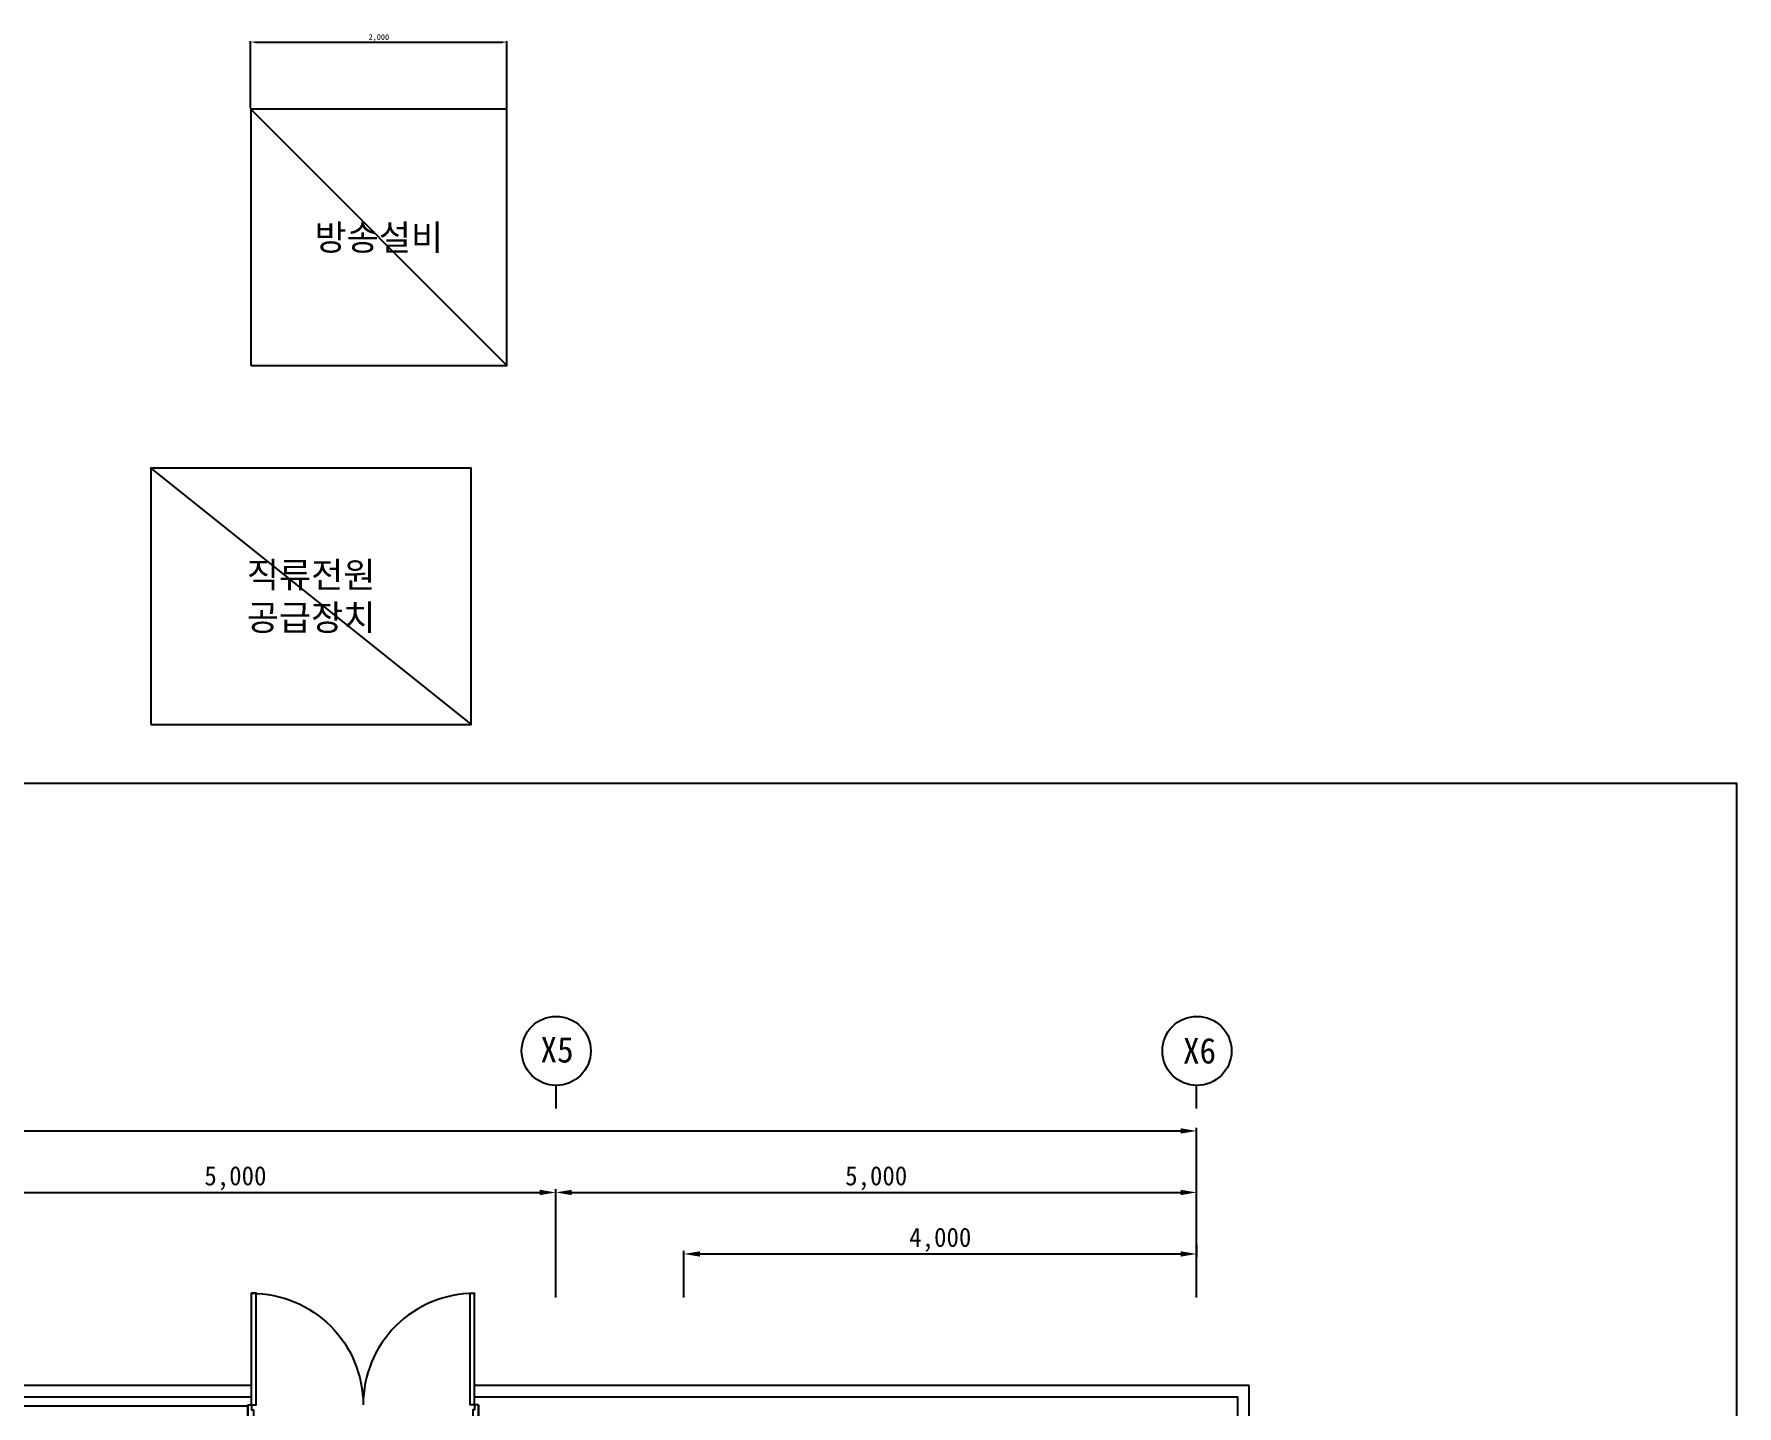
# Model space of a CAD drawing. Header units: millimetres. Extents: x -155329 to -115529, y -366316 to -334666.
# Drawn here: x -128816 to -115529, y -345372 to -334666 of the extents above; entities that cross this region are included whole.
import ezdxf
from ezdxf.enums import TextEntityAlignment as Align

# ---------------------------------------------------------------- set-up
doc = ezdxf.new("R2010")
doc.units = ezdxf.units.MM
for name, color, linetype in [('TN-LEAT', 3, 'Continuous'), ('TT-BASE', 253, 'Continuous'), ('TZ-BASE', 253, 'Continuous'), ('TZ-DIMS', 1, 'Continuous'), ('TZ-LEAL', 1, 'Continuous'), ('TZ-TEXT', 3, 'Continuous')]:
    doc.layers.add(name, color=color, linetype=linetype)
doc.layers.add('TX-PAPR', color=2, linetype='Continuous', plot=False)
doc.styles.get("Standard").update_dxf_attribs({"font": 'GulimChe.ttf'})
doc.linetypes.add('BATTINB', pattern='A,0,-0.0025,[134,GulimChe.ttf,S=0.0025,R=0,X=-0.0025,Y=0.01],-0.005,[134,GulimChe.ttf,S=0.0025,R=180,X=0.0025,Y=0.01],-0.0025', length=0.01)
doc.dimstyles.new('D15', dxfattribs={"dimscale": 15, "dimtxt": 3, "dimasz": 2.5, "dimexe": 0.5, "dimexo": 0.5, "dimgap": 0.5, "dimtad": 1, "dimdec": 0, "dimzin": 1, "dimdsep": 46, "dimlunit": 6, "dimtxsty": 'Standard', "dimcen": 1, "dimclrd": 1, "dimclre": 1, "dimclrt": 3, "dimadec": 0, "dimazin": 0, "dimtfac": 1, "dimtdec": 0, "dimtix": 1, "dimtmove": 2, "dimatfit": 3, "dimfxl": 0, "dimtvp": 2, "dimlwd": -1, "dimlwe": -1, "dimarcsym": 0})
doc.dimstyles.new('D50', dxfattribs={"dimscale": 50, "dimtxt": 3, "dimasz": 2.5, "dimexe": 0.5, "dimexo": 0.5, "dimgap": 0.5, "dimtad": 1, "dimdec": 0, "dimzin": 1, "dimdsep": 46, "dimlunit": 6, "dimtxsty": 'Standard', "dimcen": 1, "dimclrd": 1, "dimclre": 1, "dimclrt": 3, "dimadec": 0, "dimazin": 0, "dimtfac": 1, "dimtdec": 0, "dimtix": 1, "dimtmove": 2, "dimatfit": 3, "dimfxl": 0, "dimtvp": 2, "dimlwd": -1, "dimlwe": -1, "dimarcsym": 0})

# ---------------------------------------------------------------- blocks, each defined once
blk = doc.blocks.new('*D1508')
at = {"layer": 'DEFPOINTS', "color": 0, "ltscale": 0.1}
for p in [(-124745, -343706), (-129745, -344550), (-124745, -344550)]:
    blk.add_point(p, dxfattribs=at)
at = {"layer": 'TZ-DIMS', "color": 1, "ltscale": 0.1}
for p, q in [((-129745, -344525), (-129745, -343681)), ((-129620, -343706), (-124870, -343706)), ((-124745, -344525), (-124745, -343681))]:
    blk.add_line(p, q, dxfattribs=at)
for points in [[(-129620, -343685), (-129620, -343727), (-129745, -343706)], [(-124870, -343685), (-124870, -343727), (-124745, -343706)]]:
    blk.add_solid(points, dxfattribs=at)
at = {"layer": 'TZ-DIMS', "color": 3, "ltscale": 0.1, "insert": (-127245, -343595), "char_height": 150, "attachment_point": 5}
blk.add_mtext('{\\fGulimChe|b0|i0|c129|p0;5,000}', dxfattribs=at)
blk = doc.blocks.new('*D1509')
at = {"layer": 'DEFPOINTS', "color": 0, "ltscale": 0.1}
for p in [(-119745, -343706), (-124745, -344550), (-119745, -344550)]:
    blk.add_point(p, dxfattribs=at)
at = {"layer": 'TZ-DIMS', "color": 1, "ltscale": 0.1}
for p, q in [((-124745, -344525), (-124745, -343681)), ((-124620, -343706), (-119870, -343706)), ((-119745, -344525), (-119745, -343681))]:
    blk.add_line(p, q, dxfattribs=at)
for points in [[(-124620, -343685), (-124620, -343727), (-124745, -343706)], [(-119870, -343685), (-119870, -343727), (-119745, -343706)]]:
    blk.add_solid(points, dxfattribs=at)
at = {"layer": 'TZ-DIMS', "color": 3, "ltscale": 0.1, "insert": (-122245, -343595), "char_height": 150, "attachment_point": 5}
blk.add_mtext('{\\fGulimChe|b0|i0|c129|p0;5,000}', dxfattribs=at)
blk = doc.blocks.new('*D1510')
at = {"layer": 'DEFPOINTS', "color": 0, "ltscale": 0.1}
for p in [(-119745, -343226), (-151745, -344550), (-119745, -344550)]:
    blk.add_point(p, dxfattribs=at)
at = {"layer": 'TZ-DIMS', "color": 1, "ltscale": 0.1}
for p, q in [((-151745, -344525), (-151745, -343201)), ((-119745, -344525), (-119745, -343201)), ((-151620, -343226), (-119870, -343226))]:
    blk.add_line(p, q, dxfattribs=at)
for points in [[(-151620, -343205), (-151620, -343247), (-151745, -343226)], [(-119870, -343205), (-119870, -343247), (-119745, -343226)]]:
    blk.add_solid(points, dxfattribs=at)
at = {"layer": 'TZ-DIMS', "color": 3, "ltscale": 0.1, "insert": (-135745, -343115), "char_height": 150, "attachment_point": 5}
blk.add_mtext('{\\fGulimChe|b0|i0|c129|p0;32,000}', dxfattribs=at)
blk = doc.blocks.new('*D1499')
at = {"layer": 'DEFPOINTS', "color": 0, "ltscale": 0.1}
for p in [(-119745, -344091), (-119745, -344186), (-123745, -344550)]:
    blk.add_point(p, dxfattribs=at)
at = {"layer": 'TZ-DIMS', "color": 1, "ltscale": 0.1}
for p, q in [((-119745, -344116), (-119745, -344211)), ((-123745, -344525), (-123745, -344161)), ((-123620, -344186), (-119870, -344186))]:
    blk.add_line(p, q, dxfattribs=at)
for points in [[(-123620, -344165), (-123620, -344207), (-123745, -344186)], [(-119870, -344165), (-119870, -344207), (-119745, -344186)]]:
    blk.add_solid(points, dxfattribs=at)
at = {"layer": 'TZ-DIMS', "color": 3, "ltscale": 0.1, "insert": (-121745, -344075), "char_height": 150, "attachment_point": 5}
blk.add_mtext('{\\fGulimChe|b0|i0|c129|p0;4,000}', dxfattribs=at)
blk = doc.blocks.new('*D1533')
at = {"layer": 'DEFPOINTS', "color": 0}
for p in [(-125126, -334729), (-127126, -335253), (-125126, -335253)]:
    blk.add_point(p, dxfattribs=at)
at = {"layer": 'TZ-DIMS', "color": 1}
for p, q in [((-127126, -335246), (-127126, -334722)), ((-127088, -334729), (-125163, -334729)), ((-125126, -335246), (-125126, -334722))]:
    blk.add_line(p, q, dxfattribs=at)
for points in [[(-127088, -334723), (-127088, -334736), (-127126, -334729)], [(-125163, -334723), (-125163, -334736), (-125126, -334729)]]:
    blk.add_solid(points, dxfattribs=at)
at = {"layer": 'TZ-DIMS', "color": 3, "insert": (-126126, -334696), "char_height": 45, "attachment_point": 5}
blk.add_mtext('2,000', dxfattribs=at)

msp = doc.modelspace()

# ---------------------------------------------------------------- linework, layer by layer
at = {"layer": 'TT-BASE'}
for points in [[(-127125.8, -337253.2), (-125125.8, -337253.2), (-125125.8, -335253.2), (-127125.8, -335253.2)], [(-127904.5, -340053.4), (-125404.5, -340053.4), (-125404.5, -338053.4), (-127904.5, -338053.4)]]:
    msp.add_lwpolyline(points, close=True, dxfattribs=at)
for points in [[(-127125.8, -335253.2), (-125125.8, -337253.2)], [(-127904.5, -338053.4), (-125404.5, -340053.4)]]:
    msp.add_lwpolyline(points, dxfattribs=at)
at = {"layer": 'TX-PAPR'}
msp.add_lwpolyline([(-155328.7, -366316), (-115528.7, -366316), (-115528.7, -340516), (-155328.7, -340516)], close=True, dxfattribs=at)
at = {"layer": 'TZ-BASE', "ltscale": 0.1}
for p, q in [((-127118.2, -345212), (-145012.7, -345212)), ((-127118.2, -345301.8), (-127118.2, -345212)), ((-119334.7, -345212), (-125378.2, -345212)), ((-125378.2, -345302), (-125378.2, -345212)), ((-119334.7, -361032), (-119334.7, -345212)), ((-144494.6, -345371.9), (-127148.2, -345371.9)), ((-127148.2, -345363), (-127148.2, -345563)), ((-125348.2, -345363), (-125348.2, -345563))]:
    msp.add_line(p, q, dxfattribs=at)
for points in [[(-127118.2, -345363), (-127118.2, -344493, -0.4142136), (-126248.2, -345363, -0.4142136)], [(-125378.2, -345363), (-125378.2, -344493, 0.4142136), (-126248.2, -345363, 0.4142136)]]:
    msp.add_lwpolyline(points, format="xyb", dxfattribs=at)
for points in [[(-127118.2, -345363), (-127083.2, -345363), (-127083.2, -344493), (-127118.2, -344493)], [(-125378.2, -345363), (-125413.2, -345363), (-125413.2, -344493), (-125378.2, -344493)], [(-144894.7, -345301.8), (-127118.2, -345301.8)], [(-125378.2, -345302), (-119424.7, -345302), (-119424.7, -360942), (-127464.7, -360942)]]:
    msp.add_lwpolyline(points, dxfattribs=at)
for points in [[(-127148.2, -345363), (-127118.2, -345363), (-127118.2, -345403), (-127103.2, -345403), (-127103.2, -345523), (-127118.2, -345563), (-127148.2, -345563)], [(-125348.2, -345363), (-125378.2, -345363), (-125378.2, -345403), (-125393.2, -345403), (-125393.2, -345523), (-125378.2, -345563), (-125348.2, -345563)]]:
    msp.add_lwpolyline(points, close=True, dxfattribs=at)
at = {"layer": 'TZ-LEAL'}
for p, q in [((-124742, -343051.1), (-124742, -342871.3)), ((-124742, -343051.1), (-124742, -342871.3)), ((-119744.7, -343051.1), (-119744.7, -342871.3)), ((-119744.7, -343051.1), (-119744.7, -342871.3))]:
    msp.add_line(p, q, dxfattribs=at)
for centre in [(-124742, -342601.7), (-124742, -342601.7), (-119742, -342601.7), (-119742, -342601.7)]:
    msp.add_circle(centre, 269.6, dxfattribs=at)

# ---------------------------------------------------------------- texts
at = {"layer": 'TN-LEAT', "linetype": 'BATTINB', "ltscale": 0.1}
for s, p in [('X5', (-124734.9, -342591.9)), ('X6', (-119721.9, -342599.9))]:
    msp.add_text(s, height=200, dxfattribs=at).set_placement(p, align=Align.MIDDLE_CENTER)
at = {"layer": 'TZ-TEXT'}
for s, p in [('방송설비', (-126125.8, -336253.2)), ('직류전원', (-126654.5, -338886.7)), ('공급장치', (-126654.5, -339220.1))]:
    msp.add_text(s, height=200, dxfattribs=at).set_placement(p, align=Align.MIDDLE_CENTER)

# ---------------------------------------------------------------- dimensions: what is measured, and where the dimension line sits
at = {"layer": 'TZ-DIMS'}
dim = msp.add_linear_dim(base=(-125125.8, -334729.3), p1=(-127125.8, -335253.2), p2=(-125125.8, -335253.2), dimstyle='D15', dxfattribs=at)
dim.commit()
dim.dimension.update_dxf_attribs({"geometry": '*D1533', "text_midpoint": (-126125.8, -334696)})
at = {"layer": 'TZ-DIMS', "ltscale": 0.1}
for base, p1, p2, picture, middle in [((-119744.7, -343226.1), (-151745, -344549.5), (-119744.7, -344549.5), '*D1510', (-135744.8, -343115)), ((-124744.7, -343706.1), (-129744.7, -344549.5), (-124744.7, -344549.5), '*D1508', (-127244.7, -343595)), ((-119744.7, -343706.1), (-124744.7, -344549.5), (-119744.7, -344549.5), '*D1509', (-122244.7, -343595)), ((-119744.7, -344186.1), (-123744.7, -344549.5), (-119744.7, -344091), '*D1499', (-121744.7, -344074.9))]:
    dim = msp.add_linear_dim(base=base, p1=p1, p2=p2, text='{\\fGulimChe|b0|i0|c129|p0;<>}', dimstyle='D50', dxfattribs=at)
    dim.commit()
    dim.dimension.update_dxf_attribs({"geometry": picture, "text_midpoint": middle})

doc.saveas('drawing.dxf')
